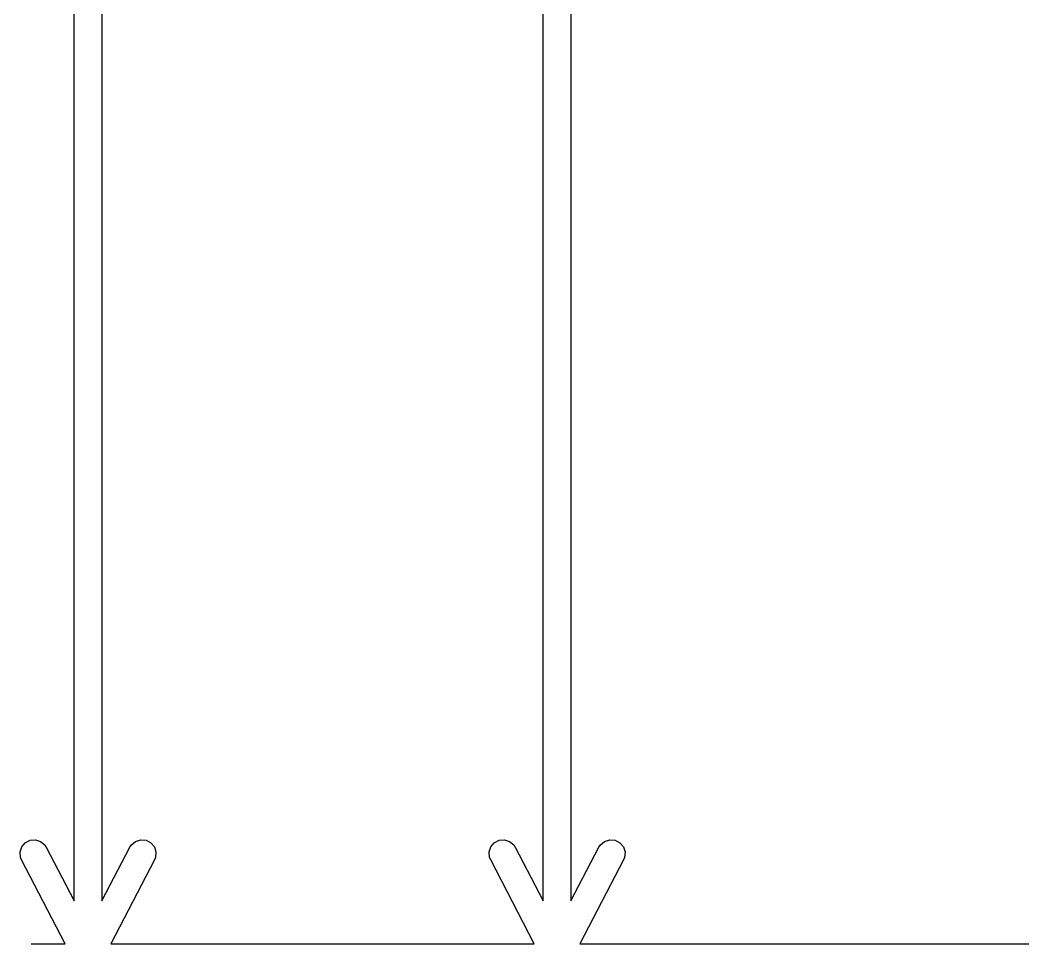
# Model space of a CAD drawing. Extents: x 1.87 to 6.46, y -6.96 to -4.22.
# Drawn here: x 1.9529 to 2.383, y -6.4705 to -6.0768 of the extents above; entities that cross this region are included whole.
import ezdxf

# ---------------------------------------------------------------- set-up
doc = ezdxf.new("R2010")
doc.units = 0
doc.header["$MEASUREMENT"] = 0
doc.layers.add('BLACK', color=7, linetype='CONTINUOUS')

msp = doc.modelspace()

# ---------------------------------------------------------------- linework, layer by layer
at = {"layer": 'BLACK', "linetype": 'CONTINUOUS'}
for p, q in [((1.97598, -6.45224), (1.97598, -4.53201)), ((1.9878, -4.53201), (1.9878, -6.45224)), ((2.17598, -6.45224), (2.17598, -5.12256)), ((2.1878, -5.12256), (2.1878, -6.45224)), ((1.95293, -6.43138), (1.95362, -6.42919)), ((1.95362, -6.42919), (1.95511, -6.42742)), ((1.95511, -6.42742), (1.95715, -6.42636)), ((1.95715, -6.42636), (1.95945, -6.42616)), ((1.95945, -6.42616), (1.96164, -6.42685)), ((1.96164, -6.42685), (1.96341, -6.42833)), ((1.96341, -6.42833), (1.96404, -6.4293)), ((1.96404, -6.4293), (1.97598, -6.45224)), ((1.9878, -6.45224), (1.99974, -6.4293)), ((1.99974, -6.4293), (2.00037, -6.42833)), ((2.00037, -6.42833), (2.00214, -6.42685)), ((2.00214, -6.42685), (2.00433, -6.42616)), ((2.00433, -6.42616), (2.00663, -6.42636)), ((2.00663, -6.42636), (2.00867, -6.42742)), ((2.00867, -6.42742), (2.01015, -6.42919)), ((2.01015, -6.42919), (2.01085, -6.43138)), ((2.15293, -6.43138), (2.15362, -6.42919)), ((2.15362, -6.42919), (2.15511, -6.42742)), ((2.15511, -6.42742), (2.15715, -6.42636)), ((2.15715, -6.42636), (2.15945, -6.42616)), ((2.15945, -6.42616), (2.16164, -6.42685)), ((2.16164, -6.42685), (2.16341, -6.42833)), ((2.16341, -6.42833), (2.16404, -6.4293)), ((2.16404, -6.4293), (2.17598, -6.45224)), ((2.1878, -6.45224), (2.19974, -6.4293)), ((2.19974, -6.4293), (2.20037, -6.42833)), ((2.20037, -6.42833), (2.20214, -6.42685)), ((2.20214, -6.42685), (2.20433, -6.42616)), ((2.20433, -6.42616), (2.20663, -6.42636)), ((2.20663, -6.42636), (2.20867, -6.42742)), ((2.20867, -6.42742), (2.21015, -6.42919)), ((2.21015, -6.42919), (2.21085, -6.43138)), ((1.95313, -6.43368), (1.95293, -6.43138)), ((1.95356, -6.43475), (1.95313, -6.43368)), ((2.01065, -6.43368), (2.01022, -6.43475)), ((2.01085, -6.43138), (2.01065, -6.43368)), ((2.15313, -6.43368), (2.15293, -6.43138)), ((2.15356, -6.43475), (2.15313, -6.43368)), ((2.21065, -6.43368), (2.21022, -6.43475)), ((2.21085, -6.43138), (2.21065, -6.43368)), ((1.97216, -6.47047), (1.95356, -6.43475)), ((2.01022, -6.43475), (1.99162, -6.47047)), ((2.17216, -6.47047), (2.15356, -6.43475)), ((2.21022, -6.43475), (2.19162, -6.47047)), ((1.95765, -6.47059), (1.9588, -6.47047)), ((1.9588, -6.47047), (1.97216, -6.47047)), ((1.99162, -6.47047), (2.17216, -6.47047)), ((2.19162, -6.47047), (2.38189, -6.47047)), ((2.38189, -6.47047), (2.38304, -6.47059))]:
    msp.add_line(p, q, dxfattribs=at)

doc.saveas('drawing.dxf')
